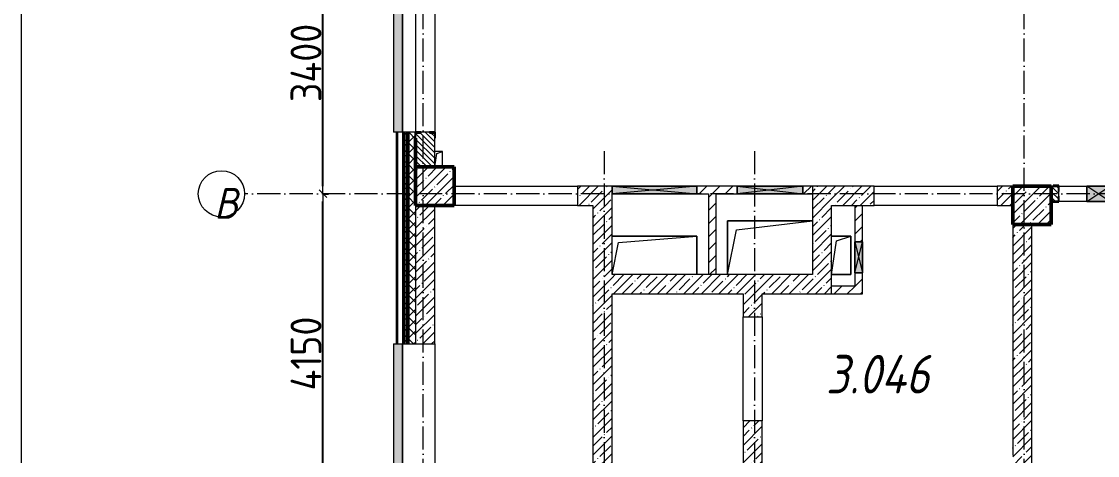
# Model space of a CAD drawing. Header units: millimetres. Extents: x -213536 to 1564669, y -45299 to 942238.
# Drawn here: x 134866 to 148829, y 461597 to 467236 of the extents above; entities that cross this region are included whole.
import ezdxf

# ---------------------------------------------------------------- set-up
doc = ezdxf.new("R2010")
doc.units = ezdxf.units.MM
doc.linetypes.add('50_200_ШТРИХ_1Т_ш5_п1_п1_', pattern=[700, 500, -100, 0, -100])
for name, color, linetype, lineweight in [('A-____-____-DIMS', 7, 'Continuous', 9), ('A-DETL-GENF-OTLN', 7, 'Continuous', 9), ('A-FLOR-____-OTLN', 7, 'Continuous', 9), ('A-GENM-____-MCUT', 7, 'Continuous', 25), ('A-GENM-____-OTLN', 7, 'Continuous', 9), ('A-GENM-____-OTLN-1', 7, 'Continuous', 25), ('A-GLAZ-____-OTLN', 7, 'Continuous', 9), ('A-WALL-____-MCUT-1', 7, 'Continuous', 9), ('A-WALL-____-MCUT-2', 7, 'Continuous', 50), ('A-WALL-____-MCUT-3', 7, 'Continuous', 9), ('A-WALL-____-OTLN', 7, 'Continuous', 9), ('A-WALL-____-PATT-1', 7, 'Continuous', 9), ('A-WALL-FNSH-MCUT-1', 7, 'Continuous', 9), ('I-WALL-____-OTLN', 7, 'Continuous', 9), ('S-COLS-____-MCUT', 7, 'Continuous', 50), ('S-COLS-____-OTLN', 7, 'Continuous', 9), ('S-GRID-____-IDEN', 7, 'Continuous', 9), ('S-GRID-____-OTLN-1', 7, '50_200_ШТРИХ_1Т_ш5_п1_п1_', 9), ('Марки помещений', 7, 'Continuous', 9)]:
    doc.layers.add(name, color=color, linetype=linetype, lineweight=lineweight)
doc.layers.add('A-GLAZ-____-OTLN-1', color=7, linetype='Continuous', lineweight=9, true_color=0xc0c0c0)
doc.styles.add('ISOCPEUR_I', font='isocpeui.ttf', dxfattribs={"width": 0.9, "height": 2.5})
doc.styles.add('ISOCPEUR_I_2', font='isocpeui.ttf', dxfattribs={"width": 0.85, "height": 2.3})
doc.styles.add('СПДС', font='isocpeur.ttf', dxfattribs={"width": 0.9})
doc.dimstyles.new('Размера А3', dxfattribs={"dimtxt": 200, "dimasz": 100, "dimexe": 70, "dimexo": 100, "dimgap": 20, "dimtad": 1, "dimdec": 0, "dimrnd": 10, "dimzin": 0, "dimdsep": 46, "dimtxsty": 'СПДС', "dimblk": 'ARROWHEAD_6', "dimcen": 1, "dimclrd": 256, "dimclre": 256, "dimclrt": 256, "dimazin": 0, "dimtfac": 1, "dimtdec": 0, "dimtmove": 2, "dimatfit": 3, "dimfxl": 1, "dimtolj": 1, "dimtzin": 0, "dimarcsym": 0})
pattern_1 = [(45, (142429.06, 459015.94), (-114.0493, 114.0493), []), (45, (142543.1, 459015.94), (-114.0493, 114.0493), [201.612, -40.322, 3.353, -36.97])]
pattern_2 = [(135, (142429.057, 459015.94), (-35.35534, -35.35534), [])]
pattern_3 = [(45, (142429.06, 459015.94), (-84.8528, 84.8528), [])]
pattern_4 = [(45, (142429.06, 459015.94), (-70.7107, 70.7107), []), (135, (142429.06, 459015.94), (-70.7107, -70.7107), [])]

# ---------------------------------------------------------------- blocks, each defined once
blk = doc.blocks.new('BSC_Колонна _Прямоугольная - 500х500-V102-АР1_План отверстий 3 этажа в осях 1-64_А-ГГ')
at = {"layer": 'S-COLS-____-OTLN'}
h = blk.add_hatch(dxfattribs=at)
h.set_pattern_fill('FP_125', color=256, style=0, pattern_type=2)
h.set_pattern_definition([(45, (-5550, -5831.04), (-114.0493, 114.0493), []), (45, (-5435.95, -5831.04), (-114.0493, 114.0493), [201.613, -40.323, 3.353, -36.97])])
h.paths.add_polyline_path([(-250, -250), (250, -250), (250, 250), (-250, 250)], flags=0)
at = {"layer": 'S-COLS-____-MCUT'}
for p, q in [((250, 250), (-250, 250)), ((-250, 250), (-250, -250)), ((250, -250), (250, 250)), ((-250, -250), (250, -250))]:
    blk.add_line(p, q, dxfattribs=at)
blk = doc.blocks.new('BSC_Колонна _Прямоугольная - 500х500-V157-АР1_План отверстий 3 этажа в осях 1-64_А-ГГ')
at = {"layer": 'S-COLS-____-OTLN'}
h = blk.add_hatch(dxfattribs=at)
h.set_pattern_fill('FP_180', color=256, style=0, pattern_type=2)
h.set_pattern_definition([(45, (2200, -6081.04), (-114.0493, 114.0493), []), (45, (2314.05, -6081.04), (-114.0493, 114.0493), [201.612, -40.322, 3.353, -36.97])])
h.paths.add_polyline_path([(-250, -250), (250, -250), (250, 250), (-250, 250)], flags=0)
at = {"layer": 'S-COLS-____-MCUT'}
for p, q in [((250, 250), (-250, 250)), ((-250, 250), (-250, -250)), ((250, -250), (250, 250)), ((-250, -250), (250, -250))]:
    blk.add_line(p, q, dxfattribs=at)
blk = doc.blocks.new('Фахверк_СКБ_Уголок - 250_2700-27497298-АР1_План отверстий 3 этажа в осях 1-64_А-ГГ')
at = {"layer": 'A-GENM-____-MCUT'}
for p, q in [((200, 181), (125, 181)), ((125, 181), (125, 106)), ((131, 106), (131, 175)), ((131, 175), (200, 175)), ((200, 175), (200, 181)), ((125, 106), (131, 106)), ((131, -6), (125, -6)), ((125, -6), (125, -81)), ((125, -81), (200, -81)), ((131, -75), (131, -6)), ((200, -75), (131, -75)), ((200, -81), (200, -75))]:
    blk.add_line(p, q, dxfattribs=at)
blk = doc.blocks.new('Фахверк_СКБ_Уголок - 200_3550_зеркало-28264001-АР1_План отверстий 3 этажа в осях 1-64_А-ГГ')
at = {"layer": 'A-GENM-____-MCUT'}
for p, q in [((200, 156), (125, 156)), ((125, 156), (125, 81)), ((131, 81), (131, 150)), ((131, 150), (200, 150)), ((200, 150), (200, 156)), ((125, 81), (131, 81)), ((131, 19), (125, 19)), ((125, 19), (125, -56)), ((131, -50), (131, 19)), ((125, -56), (200, -56)), ((200, -50), (131, -50)), ((200, -56), (200, -50))]:
    blk.add_line(p, q, dxfattribs=at)
blk = doc.blocks.new('AR_Отверстие прямоугольное _в плите_ - AR_Отверстие прямоугольное _в плите_-V175-АР1_План отверстий 3 этажа в осях 1-64_А-ГГ')
at = {"layer": 'A-GENM-____-OTLN'}
for p, q in [((50, 100), (-50, 100)), ((-50, -100), (-25, 75)), ((-25, 75), (50, 100)), ((50, -100), (50, 100))]:
    blk.add_line(p, q, dxfattribs=at)
blk = doc.blocks.new('AR_Отверстие прямоугольное _в плите_ - AR_Отверстие прямоугольное _в плите_-V171-АР1_План отверстий 3 этажа в осях 1-64_А-ГГ')
at = {"layer": 'A-GENM-____-OTLN'}
for p, q in [((125, 250), (-125, 250)), ((-125, -250), (-63, 188)), ((-63, 188), (125, 250)), ((125, -250), (125, 250)), ((-125, -250), (125, -250))]:
    blk.add_line(p, q, dxfattribs=at)
blk = doc.blocks.new('AR_Отверстие прямоугольное _в плите_ - AR_Отверстие прямоугольное _в плите_-30552744-АР1_План отверстий 3 этажа в осях 1-64_А-ГГ')
at = {"layer": 'A-GENM-____-OTLN'}
for p, q in [((550, 350), (-550, 350)), ((-550, 350), (-550, -350)), ((-433, 233), (550, 350)), ((-550, -350), (-433, 233))]:
    blk.add_line(p, q, dxfattribs=at)
blk = doc.blocks.new('AR_Отверстие прямоугольное _в плите_ - AR_Отверстие прямоугольное _в плите_-30552508-АР1_План отверстий 3 этажа в осях 1-64_А-ГГ')
at = {"layer": 'A-GENM-____-OTLN'}
for p, q in [((550, 250), (-550, 250)), ((-550, -250), (-467, 167)), ((-467, 167), (550, 250)), ((550, -250), (550, 250))]:
    blk.add_line(p, q, dxfattribs=at)
blk = doc.blocks.new('Отлив_СКБ - Отлив витража_120_НВФ-V216-АР1_План отверстий 3 этажа в осях 1-64_А-ГГ')
at = {"layer": 'A-GLAZ-____-OTLN-1'}
for points in [[(0, 2), (1800, 2), (1800, 120), (0, 120), (0, 63)], [(0, 0), (1800, 0), (1800, 2), (0, 2)]]:
    blk.add_hatch(color=256, dxfattribs=at).paths.add_polyline_path(points, flags=0)
at = {"layer": 'A-GLAZ-____-OTLN'}
for p, q in [((0, 83), (0, 120)), ((1800, 120), (0, 120)), ((0, 2), (1800, 2)), ((1800, 120), (1800, 83)), ((1800, 0), (0, 0))]:
    blk.add_line(p, q, dxfattribs=at)
blk = doc.blocks.new('AR_Отверстие прямоугольное _в стене__БезПР - AR_Отверстие прямоугольное _в стене__БезПР-36428349-АР1_План отверстий 3 этажа в осях 1-64_А-ГГ')
at = {"layer": 'A-GLAZ-____-OTLN'}
blk.add_hatch(color=256, dxfattribs=at).paths.add_polyline_path([(-150, 100), (-150, -100), (150, -100), (150, 100)], flags=0)
at = {"layer": 'A-DETL-GENF-OTLN'}
for p, q in [((-150, -100), (-150, 100)), ((-150, 100), (150, 100)), ((150, 100), (-150, -100)), ((-150, 100), (150, -100)), ((150, 100), (-150, 100)), ((-150, 100), (-150, -100)), ((150, 100), (150, -100)), ((150, -100), (150, 100)), ((150, -100), (-150, -100)), ((-150, -100), (150, -100))]:
    blk.add_line(p, q, dxfattribs=at)
at = {"layer": 'A-GLAZ-____-OTLN'}
blk.add_line((150, 100), (-150, 100), dxfattribs=at)
blk = doc.blocks.new('AR_Отверстие прямоугольное _в стене_ - AR_Отверстие прямоугольное _в стене__ОВ-36990253-АР1_План отверстий 3 этажа в осях 1-64_А-ГГ')
at = {"layer": 'A-GLAZ-____-OTLN'}
blk.add_hatch(color=256, dxfattribs=at).paths.add_polyline_path([(550, -50), (550, 50), (-550, 50), (-550, -50)], flags=0)
at = {"layer": 'A-DETL-GENF-OTLN'}
for p, q in [((-550, -50), (-550, 50)), ((-550, 50), (550, 50)), ((550, 50), (-550, -50)), ((-550, 50), (550, -50)), ((550, 50), (-550, 50)), ((-550, 50), (-550, -50)), ((550, 50), (550, -50)), ((550, -50), (550, 50)), ((550, -50), (-550, -50)), ((-550, -50), (550, -50))]:
    blk.add_line(p, q, dxfattribs=at)
blk = doc.blocks.new('AR_Отверстие прямоугольное _в стене_ - AR_Отверстие прямоугольное _в стене__ОВ-36989221-АР1_План отверстий 3 этажа в осях 1-64_А-ГГ')
at = {"layer": 'A-GLAZ-____-OTLN'}
blk.add_hatch(color=256, dxfattribs=at).paths.add_polyline_path([(-200, -50), (200, -50), (200, 50), (-200, 50)], flags=0)
at = {"layer": 'A-DETL-GENF-OTLN'}
for p, q in [((-200, -50), (-200, 50)), ((-200, 50), (200, 50)), ((200, 50), (-200, -50)), ((-200, 50), (200, -50)), ((200, 50), (-200, 50)), ((-200, 50), (-200, -50)), ((200, 50), (200, -50)), ((200, -50), (200, 50)), ((200, -50), (-200, -50)), ((-200, -50), (200, -50))]:
    blk.add_line(p, q, dxfattribs=at)
blk = doc.blocks.new('AR_Отверстие прямоугольное _в стене__БезПР - AR_Отверстие прямоугольное _в стене__БезПР-36899555-АР1_План отверстий 3 этажа в осях 1-64_А-ГГ')
at = {"layer": 'A-GLAZ-____-OTLN'}
blk.add_hatch(color=256, dxfattribs=at).paths.add_polyline_path([(-425, -50), (425, -50), (425, 50), (-425, 50)], flags=0)
at = {"layer": 'A-DETL-GENF-OTLN'}
for p, q in [((-425, -50), (-425, 50)), ((-425, 50), (425, 50)), ((425, 50), (-425, -50)), ((-425, 50), (425, -50)), ((425, 50), (-425, 50)), ((-425, 50), (-425, -50)), ((425, 50), (425, -50)), ((425, -50), (425, 50)), ((425, -50), (-425, -50)), ((-425, -50), (425, -50))]:
    blk.add_line(p, q, dxfattribs=at)
at = {"layer": 'A-GLAZ-____-OTLN'}
blk.add_line((425, 50), (-425, 50), dxfattribs=at)
blk = doc.blocks.new('Ось сетки - Круг_Ø6_00__ISO-2_5_0_9K_-25732049-АР1_План отверстий 3 этажа в осях 1-64_А-ГГ')
at = {"layer": 'S-GRID-____-IDEN'}
blk.add_circle((0, 0), 3, dxfattribs=at)
blk = doc.blocks.new('ARROWHEAD_6')
at = {"color": 0, "linetype": 'Continuous'}
for p, q in [((0, 0), (-1, 0)), ((-0.5, -0.5), (0.5, 0.5))]:
    blk.add_line(p, q, dxfattribs=at)
blk = doc.blocks.new('*D2845')
at = {"layer": 'A-____-____-DIMS', "lineweight": -2, "transparency": 16777216}
for p, q in [((138772, 464997), (138848, 464997)), ((138778, 460947), (138778, 464897)), ((138772, 460847), (138848, 460847))]:
    blk.add_line(p, q, dxfattribs=at)
at = {"layer": 'Defpoints', "color": 0, "lineweight": 50, "transparency": 16777216}
for p in [(138672, 464997), (138778, 464997), (138672, 460847)]:
    blk.add_point(p, dxfattribs=at)
at = {"layer": 'A-____-____-DIMS', "lineweight": -2, "transparency": 16777216, "xscale": 100, "yscale": 100, "zscale": 100}
for p, rotation in [((138778, 464997), 90), ((138778, 460847), 270)]:
    blk.add_blockref('ARROWHEAD_6', p, dxfattribs=dict(at, rotation=rotation))
at = {"layer": 'A-____-____-DIMS', "transparency": 16777216, "insert": (138558, 462922), "char_height": 400, "attachment_point": 5, "rotation": 90, "style": 'СПДС'}
blk.add_mtext('\\A1;4150', dxfattribs=at)
blk = doc.blocks.new('*D2846')
at = {"layer": 'A-____-____-DIMS', "lineweight": -2, "transparency": 16777216}
for p, q in [((138772, 468397), (138848, 468397)), ((138778, 465097), (138778, 468297)), ((138772, 464997), (138848, 464997))]:
    blk.add_line(p, q, dxfattribs=at)
at = {"layer": 'Defpoints', "color": 0, "lineweight": 50, "transparency": 16777216}
for p in [(138672, 468397), (138778, 468397), (138672, 464997)]:
    blk.add_point(p, dxfattribs=at)
at = {"layer": 'A-____-____-DIMS', "lineweight": -2, "transparency": 16777216, "xscale": 100, "yscale": 100, "zscale": 100}
for p, rotation in [((138778, 468397), 90), ((138778, 464997), 270)]:
    blk.add_blockref('ARROWHEAD_6', p, dxfattribs=dict(at, rotation=rotation))
at = {"layer": 'A-____-____-DIMS', "transparency": 16777216, "insert": (138558, 466697), "char_height": 400, "attachment_point": 5, "rotation": 90, "style": 'СПДС'}
blk.add_mtext('\\A1;3400', dxfattribs=at)

msp = doc.modelspace()

# ---------------------------------------------------------------- hatches: boundary and pattern name
at = {"layer": 'A-WALL-____-PATT-1'}
h = msp.add_hatch(dxfattribs=at)
h.set_pattern_fill('FP_3', color=256, style=0, pattern_type=2)
h.set_pattern_definition([(45, (142429.06, 459015.94), (-85.5366, 85.5366), []), (45, (142486.08, 459015.94), (-85.5366, 85.5366), [])])
h.paths.add_polyline_path([(139729.1, 456847), (139749.1, 456847), (139749.1, 461247), (139729.1, 461247), (139729.1, 459750)], flags=0)
h.paths.add_polyline_path([(139729.1, 463047), (139749.1, 463047), (139749.1, 465797), (139729.1, 465797), (139729.1, 463190.1)], flags=0)
h.paths.add_polyline_path([(139749.1, 467597), (139749.1, 468512), (139729.1, 468512), (139729.1, 467597)], flags=0)
h = msp.add_hatch(dxfattribs=at)
h.set_pattern_fill('FP_1', color=256, style=0, pattern_type=2)
h.set_pattern_definition(pattern_4)
h.paths.add_polyline_path([(139829.1, 456947), (139879.1, 456947), (139879.1, 461247), (139829.1, 461247), (139829.1, 459750)], flags=0)
h.paths.add_polyline_path([(139879.1, 463047), (139879.1, 465797), (139829.1, 465797), (139829.1, 463047)], flags=0)
h.paths.add_polyline_path([(139829.1, 467597), (139879.1, 467597), (139879.1, 468532), (139829.1, 468532), (139829.1, 468350.3)], flags=0)
h = msp.add_hatch(dxfattribs=at)
h.set_pattern_fill('FP_1', color=256, style=0, pattern_type=2)
h.set_pattern_definition(pattern_4)
h.paths.add_polyline_path([(139879.1, 456997), (139979.1, 456997), (139979.1, 461247), (139879.1, 461247), (139879.1, 459750)], flags=0)
h.paths.add_polyline_path([(139979.1, 463047), (139979.1, 465722), (139973.1, 465722), (139973.1, 465797), (139879.1, 465797), (139879.1, 463047)], flags=0)
h.paths.add_polyline_path([(139973.1, 467597), (139973.1, 467672), (139979.1, 467672), (139979.1, 468532), (139879.1, 468532), (139879.1, 467597)], flags=0)
h = msp.add_hatch(dxfattribs=at)
h.set_pattern_fill('FP_6', color=256, style=0, pattern_type=2)
h.set_pattern_definition(pattern_2)
h.paths.add_polyline_path([(140048.1, 465347), (140229.1, 465347), (140229.1, 465791), (140160.1, 465791), (140160.1, 465797), (140048.1, 465797), (140048.1, 465791), (139979.1, 465791), (139979.1, 465347)], flags=0)
h.paths.add_polyline_path([(140160.1, 467597), (140160.1, 467603), (140229.1, 467603), (140229.1, 467997), (139979.1, 467997), (139979.1, 467603), (140048.1, 467603), (140048.1, 467597)], flags=0)
h = msp.add_hatch(dxfattribs=at)
h.set_pattern_fill('FP_38', color=256, style=0, pattern_type=2)
h.set_pattern_definition(pattern_1)
h.paths.add_polyline_path([(142079.1, 464847), (142529.1, 464847), (142529.1, 465097), (142079.1, 465097)], flags=0)
h = msp.add_hatch(dxfattribs=at)
h.set_pattern_fill('FP_4', color=256, style=0, pattern_type=2)
h.set_pattern_definition(pattern_3)
h.paths.add_polyline_path([(145129.1, 464997), (145129.1, 465097), (145004.1, 465097), (145004.1, 464997)], flags=0)
h.paths.add_polyline_path([(143629.1, 464997), (144154.1, 464997), (144154.1, 465097), (143629.1, 465097), (143629.1, 465009)], flags=0)
h = msp.add_hatch(dxfattribs=at)
h.set_pattern_fill('FP_4', color=256, style=0, pattern_type=2)
h.set_pattern_definition(pattern_3)
h.paths.add_polyline_path([(143879.1, 463947), (143879.1, 464997), (143779.1, 464997), (143779.1, 463947)], flags=0)
h = msp.add_hatch(dxfattribs=at)
h.set_pattern_fill('FP_38', color=256, style=0, pattern_type=2)
h.set_pattern_definition(pattern_1)
h.paths.add_polyline_path([(145379.1, 463947), (145379.1, 465097), (145129.1, 465097), (145129.1, 463947)], flags=0)
h = msp.add_hatch(dxfattribs=at)
h.set_pattern_fill('FP_38', color=256, style=0, pattern_type=2)
h.set_pattern_definition(pattern_1)
h.paths.add_polyline_path([(147729.1, 464847), (147729.1, 465097), (147529.1, 465097), (147529.1, 464847)], flags=0)
h.paths.add_polyline_path([(145379.1, 464847), (145929.1, 464847), (145929.1, 465097), (145379.1, 465097)], flags=0)
h = msp.add_hatch(dxfattribs=at)
h.set_pattern_fill('FP_6', color=256, style=0, pattern_type=2)
h.set_pattern_definition(pattern_2)
h.paths.add_polyline_path([(152235.1, 464897), (152829.1, 464897), (152829.1, 465097), (152235.1, 465097), (152235.1, 465028), (152229.1, 465028), (152229.1, 464966), (152235.1, 464966)], flags=0)
h.paths.add_polyline_path([(149485.2, 464897), (151073.1, 464897), (151073.1, 464966), (151079.1, 464966), (151079.1, 465028), (151073.1, 465028), (151073.1, 465097), (149485.1, 465097), (149485.1, 465028), (149479.1, 465028), (149479.1, 464966), (149485.1, 464966), (149485.1, 464897)], flags=0)
h.paths.add_polyline_path([(148229.1, 464897), (148323.1, 464897), (148323.1, 464966), (148329.1, 464966), (148329.1, 465028), (148323.1, 465028), (148323.1, 465097), (148229.1, 465097), (148229.1, 464991)], flags=0)
h = msp.add_hatch(dxfattribs=at)
h.set_pattern_fill('FP_38', color=256, style=0, pattern_type=2)
h.set_pattern_definition(pattern_1)
h.paths.add_polyline_path([(139979.1, 457097), (140229.1, 457097), (140229.1, 461247), (139979.1, 461247), (139979.1, 459750)], flags=0)
h.paths.add_polyline_path([(139979.1, 463047), (140229.1, 463047), (140229.1, 464847), (139979.1, 464847), (139979.1, 463190.1)], flags=0)
h = msp.add_hatch(dxfattribs=at)
h.set_pattern_fill('FP_38', color=256, style=0, pattern_type=2)
h.set_pattern_definition(pattern_1)
h.paths.add_polyline_path([(142415.4, 460747), (142529.1, 460747), (142529.1, 464847), (142279.1, 464847), (142279.1, 460747)], flags=0)
h = msp.add_hatch(dxfattribs=at)
h.set_pattern_fill('FP_4', color=256, style=0, pattern_type=2)
h.set_pattern_definition(pattern_3)
h.paths.add_polyline_path([(145779.1, 463697), (145779.1, 463972), (145679.1, 463972), (145679.1, 463697)], flags=0)
h.paths.add_polyline_path([(145779.1, 464372), (145779.1, 464847), (145679.1, 464847), (145679.1, 464372), (145733.8, 464372)], flags=0)
h = msp.add_hatch(dxfattribs=at)
h.set_pattern_fill('FP_38', color=256, style=0, pattern_type=2)
h.set_pattern_definition(pattern_1)
h.paths.add_polyline_path([(147979.1, 460997), (147979.1, 464597), (147729.1, 464597), (147729.1, 460997)], flags=0)
h = msp.add_hatch(dxfattribs=at)
h.set_pattern_fill('FP_38', color=256, style=0, pattern_type=2)
h.set_pattern_definition(pattern_1)
h.paths.add_polyline_path([(145379.1, 463697), (145379.1, 463947), (142529.1, 463947), (142529.1, 463697), (144479.1, 463697)], flags=0)
h = msp.add_hatch(dxfattribs=at)
h.set_pattern_fill('FP_4', color=256, style=0, pattern_type=2)
h.set_pattern_definition(pattern_3)
h.paths.add_polyline_path([(145679.1, 463697), (145679.1, 463797), (145379.1, 463797), (145379.1, 463697)], flags=0)
h = msp.add_hatch(dxfattribs=at)
h.set_pattern_fill('FP_38', color=256, style=0, pattern_type=2)
h.set_pattern_definition(pattern_1)
h.paths.add_polyline_path([(144229.1, 460997), (144479.1, 460997), (144479.1, 462047), (144229.1, 462047), (144229.1, 461470.1)], flags=0)
h.paths.add_polyline_path([(144479.1, 463397), (144479.1, 463697), (144229.1, 463697), (144229.1, 463397)], flags=0)

# ---------------------------------------------------------------- linework, layer by layer
at = {"color": 1, "lineweight": 0}
msp.add_lwpolyline([(134866.3, 551818.7), (248102.3, 551818.7), (248102.3, 452990.7), (134866.3, 452990.7)], close=True, dxfattribs=at)
at = {"layer": 'A-FLOR-____-OTLN'}
for p, q in [((144029.1, 464647), (145129.1, 464647)), ((144029.1, 463947), (144029.1, 464647)), ((142529.1, 464447), (143629.1, 464447)), ((143629.1, 464447), (143629.1, 463947)), ((145379.1, 464447), (145629.1, 464447)), ((145629.1, 464447), (145629.1, 463947)), ((145629.1, 463947), (145379.1, 463947))]:
    msp.add_line(p, q, dxfattribs=at)
at = {"layer": 'A-WALL-____-MCUT-1'}
for p, q in [((142529.1, 465097), (142079.1, 465097)), ((142079.1, 465097), (142079.1, 464847)), ((142529.1, 463947), (142529.1, 464997)), ((145129.1, 465097), (145129.1, 463947)), ((145929.1, 465097), (145129.1, 465097)), ((145929.1, 464847), (145929.1, 465097)), ((147729.1, 465097), (147529.1, 465097)), ((147529.1, 465097), (147529.1, 464847)), ((139979.1, 464847), (139979.1, 463047)), ((140229.1, 463047), (140229.1, 464847)), ((142079.1, 464847), (142279.1, 464847)), ((142279.1, 464847), (142279.1, 460747)), ((145379.1, 463697), (145379.1, 464847)), ((145379.1, 464847), (145929.1, 464847)), ((147529.1, 464847), (147729.1, 464847)), ((147729.1, 464597), (147729.1, 461597)), ((147979.1, 457597), (147979.1, 464597)), ((145129.1, 463947), (142529.1, 463947)), ((142529.1, 460997), (142529.1, 463697)), ((142529.1, 463697), (144229.1, 463697)), ((144229.1, 463697), (144229.1, 463397)), ((144479.1, 463697), (145379.1, 463697)), ((144479.1, 463397), (144479.1, 463697)), ((144229.1, 463397), (144479.1, 463397)), ((139979.1, 463047), (140229.1, 463047)), ((144229.1, 462047), (144229.1, 460997)), ((144479.1, 462047), (144229.1, 462047)), ((144479.1, 460997), (144479.1, 462047))]:
    msp.add_line(p, q, dxfattribs=at)
at = {"layer": 'A-WALL-____-MCUT-2'}
for p, q in [((139829.1, 463047), (139829.1, 465797)), ((139879.1, 463047), (139879.1, 465797)), ((139979.1, 465722), (139979.1, 465347))]:
    msp.add_line(p, q, dxfattribs=at)
at = {"layer": 'A-WALL-____-MCUT-3'}
for p, q in [((139749.1, 463047), (139749.1, 465797)), ((139973.1, 465797), (139749.1, 465797)), ((140160.1, 465797), (140048.1, 465797)), ((140229.1, 465347), (140229.1, 465722)), ((148254.1, 465097), (148229.1, 465097)), ((148329.1, 464966), (148329.1, 465028)), ((148229.1, 464897), (148254.1, 464897)), ((139749.1, 463047), (139979.1, 463047))]:
    msp.add_line(p, q, dxfattribs=at)
at = {"layer": 'A-WALL-____-OTLN'}
for p, q in [((139979.1, 467597), (139979.1, 465797)), ((140229.1, 467597), (140229.1, 465797)), ((140479.1, 465097), (142079.1, 465097)), ((145929.1, 465097), (147529.1, 465097)), ((142079.1, 464847), (140479.1, 464847)), ((147529.1, 464847), (145929.1, 464847)), ((144229.1, 462047), (144229.1, 463397)), ((144479.1, 463397), (144479.1, 462047)), ((140229.1, 463047), (140229.1, 461247))]:
    msp.add_line(p, q, dxfattribs=at)
at = {"layer": 'A-WALL-FNSH-MCUT-1'}
for p, q in [((139729.1, 465797), (139729.1, 463047)), ((139749.1, 465797), (139729.1, 465797)), ((144154.1, 465097), (143629.1, 465097)), ((143629.1, 464997), (143779.1, 464997)), ((143779.1, 464997), (143779.1, 463947)), ((143879.1, 464997), (144154.1, 464997)), ((143879.1, 463947), (143879.1, 464997)), ((145129.1, 465097), (145004.1, 465097)), ((145004.1, 464997), (145129.1, 464997)), ((145679.1, 464847), (145679.1, 464372)), ((145779.1, 464372), (145779.1, 464847)), ((145679.1, 463972), (145679.1, 463797)), ((145779.1, 463697), (145779.1, 463972)), ((145679.1, 463797), (145379.1, 463797)), ((145379.1, 463697), (145779.1, 463697)), ((139729.1, 463047), (139749.1, 463047))]:
    msp.add_line(p, q, dxfattribs=at)
at = {"layer": 'I-WALL-____-OTLN'}
for p, q in [((148329.1, 465097), (148689.1, 465097)), ((148689.1, 464897), (148329.1, 464897))]:
    msp.add_line(p, q, dxfattribs=at)
at = {"layer": 'S-GRID-____-OTLN-1', "color": 251, "ltscale": 0.6, "true_color": 0x636466}
for p, q in [((140079.1, 454533.3), (140079.1, 508896.9)), ((147879.1, 454533.3), (147879.1, 508896.9)), ((142429.1, 465551), (142429.1, 454533.3)), ((144379.1, 465551), (144379.1, 454533.3)), ((232747.8, 464997), (137760.3, 464997))]:
    msp.add_line(p, q, dxfattribs=at)

# ---------------------------------------------------------------- block references
at = {"layer": 'A-GENM-____-OTLN'}
for name, p in [('AR_Отверстие прямоугольное _в плите_ - AR_Отверстие прямоугольное _в плите_-V175-АР1_План отверстий 3 этажа в осях 1-64_А-ГГ', (140279.1, 465447)), ('AR_Отверстие прямоугольное _в плите_ - AR_Отверстие прямоугольное _в плите_-30552744-АР1_План отверстий 3 этажа в осях 1-64_А-ГГ', (144579.1, 464297)), ('AR_Отверстие прямоугольное _в плите_ - AR_Отверстие прямоугольное _в плите_-30552508-АР1_План отверстий 3 этажа в осях 1-64_А-ГГ', (143079.1, 464197)), ('AR_Отверстие прямоугольное _в плите_ - AR_Отверстие прямоугольное _в плите_-V171-АР1_План отверстий 3 этажа в осях 1-64_А-ГГ', (145504.1, 464197))]:
    msp.add_blockref(name, p, dxfattribs=at)
at = {"layer": 'A-GENM-____-OTLN-1'}
for name, p, rotation in [('Фахверк_СКБ_Уголок - 250_2700-27497298-АР1_План отверстий 3 этажа в осях 1-64_А-ГГ', (140054.1, 465922), 269.9999999999999), ('Фахверк_СКБ_Уголок - 200_3550_зеркало-28264001-АР1_План отверстий 3 этажа в осях 1-64_А-ГГ', (148454.1, 465047), 180)]:
    msp.add_blockref(name, p, dxfattribs=dict(at, rotation=rotation))
at = {"layer": 'A-GLAZ-____-OTLN'}
for name, p, rotation in [('Отлив_СКБ - Отлив витража_120_НВФ-V216-АР1_План отверстий 3 этажа в осях 1-64_А-ГГ', (139812.1, 465797), 90), ('AR_Отверстие прямоугольное _в стене__БезПР - AR_Отверстие прямоугольное _в стене__БезПР-36428349-АР1_План отверстий 3 этажа в осях 1-64_А-ГГ', (148839.1, 464997), 180), ('AR_Отверстие прямоугольное _в стене_ - AR_Отверстие прямоугольное _в стене__ОВ-36989221-АР1_План отверстий 3 этажа в осях 1-64_А-ГГ', (145729.1, 464172), 89.99999999999993), ('Отлив_СКБ - Отлив витража_120_НВФ-V216-АР1_План отверстий 3 этажа в осях 1-64_А-ГГ', (139812.1, 461247), 90)]:
    msp.add_blockref(name, p, dxfattribs=dict(at, rotation=rotation))
for name, p in [('AR_Отверстие прямоугольное _в стене_ - AR_Отверстие прямоугольное _в стене__ОВ-36990253-АР1_План отверстий 3 этажа в осях 1-64_А-ГГ', (143079.1, 465047)), ('AR_Отверстие прямоугольное _в стене__БезПР - AR_Отверстие прямоугольное _в стене__БезПР-36899555-АР1_План отверстий 3 этажа в осях 1-64_А-ГГ', (144579.1, 465047))]:
    msp.add_blockref(name, p, dxfattribs=at)
at = {"layer": 'S-COLS-____-OTLN'}
for name, p in [('BSC_Колонна _Прямоугольная - 500х500-V157-АР1_План отверстий 3 этажа в осях 1-64_А-ГГ', (140229.1, 465097)), ('BSC_Колонна _Прямоугольная - 500х500-V102-АР1_План отверстий 3 этажа в осях 1-64_А-ГГ', (147979.1, 464847))]:
    msp.add_blockref(name, p, dxfattribs=at)
at = {"layer": 'S-GRID-____-IDEN', "xscale": 99.99999999999993, "yscale": 99.99999999999993, "zscale": 99.99999999999993, "rotation": 89.99999999999982}
msp.add_blockref('Ось сетки - Круг_Ø6_00__ISO-2_5_0_9K_-25732049-АР1_План отверстий 3 этажа в осях 1-64_А-ГГ', (137460.3, 464997), dxfattribs=at)

# ---------------------------------------------------------------- texts
at = {"layer": 'S-GRID-____-IDEN', "insert": (137367.5, 465073.1), "char_height": 400, "width": 223.671, "attachment_point": 1, "style": 'ISOCPEUR_I'}
msp.add_mtext('\\fISOCPEUR|b0|i1|c204|p34|;\\W.9;В', dxfattribs=at)
at = {"layer": 'Марки помещений', "insert": (145305.9, 462903.7), "char_height": 500, "width": 817.721, "attachment_point": 1, "style": 'ISOCPEUR_I_2'}
msp.add_mtext('3.046', dxfattribs=at)

# ---------------------------------------------------------------- dimensions: what is measured, and where the dimension line sits
at = {"layer": 'A-____-____-DIMS'}
for base, p1, p2, picture, middle in [((138777.7, 468397), (138671.6, 464997), (138671.6, 468397), '*D2846', (138557.7, 466697)), ((138777.7, 464997), (138671.6, 460847), (138671.6, 464997), '*D2845', (138557.7, 462922))]:
    dim = msp.add_linear_dim(base=base, p1=p1, p2=p2, angle=90, dimstyle='Размера А3', override={"dimtxt": 400}, dxfattribs=at)
    dim.commit()
    dim.dimension.update_dxf_attribs({"geometry": picture, "text_midpoint": middle})

doc.saveas('drawing.dxf')
